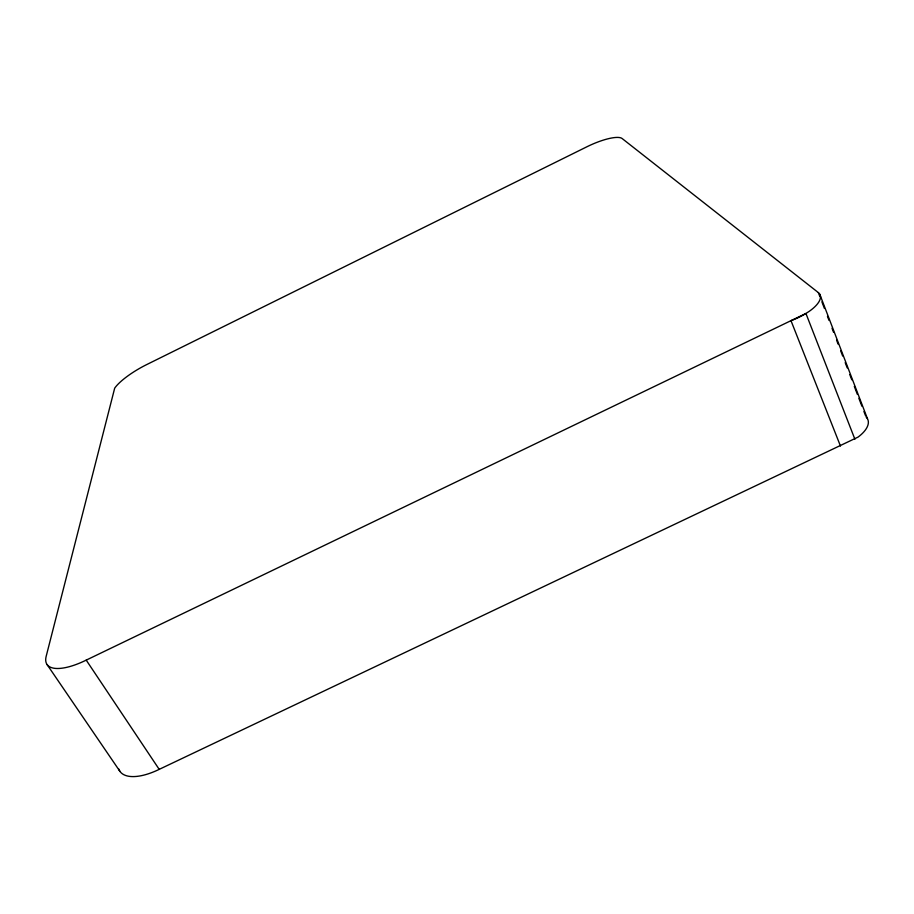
<?xml version="1.0" encoding="UTF-8"?>
<svg xmlns="http://www.w3.org/2000/svg" width="914" height="914" viewBox="0 0 914 914"><rect width="100%" height="100%" fill="white"/><g stroke="black" fill="none" stroke-linecap="round" stroke-linejoin="round"><path stroke-width="1.37" d="M118.603 768.743A50.453 22.244 -35 0 0 159.207 769.36L858.006 437.132A33.59 15.561 -19.6 0 0 865.969 416.784M819.869 296.57L818.35 292.606L622.126 138.528A31.956 8.317 -24.6 0 0 587.005 146.731L146.811 364.526A36 9.289 -29.6 0 0 114.684 388.176L46.18 656.298A52.247 19.137 -33.4 0 0 86.213 660.125L805.931 313.468L854.898 439.234M47.117 664.615L119.963 771.405M86.213 660.125L159.207 769.36M840.469 446.066L790.987 320.665A34.835 13.436 -21.2 0 0 805.154 313.97L809.187 311.366A34.835 13.436 -21.2 0 0 818.35 292.606M819.755 294.217L867.455 418.715M821.903 301.849L824.428 308.452M827.467 316.381L828.987 320.346M832.026 328.275L833.545 332.239M836.584 340.168L838.104 344.132M840.64 350.736L842.662 356.014M845.199 362.618L847.221 367.908M849.757 374.512L851.779 379.801M854.316 386.405L857.355 394.334M858.874 398.298L861.913 406.216M863.936 411.506L865.455 415.47"/></g></svg>
